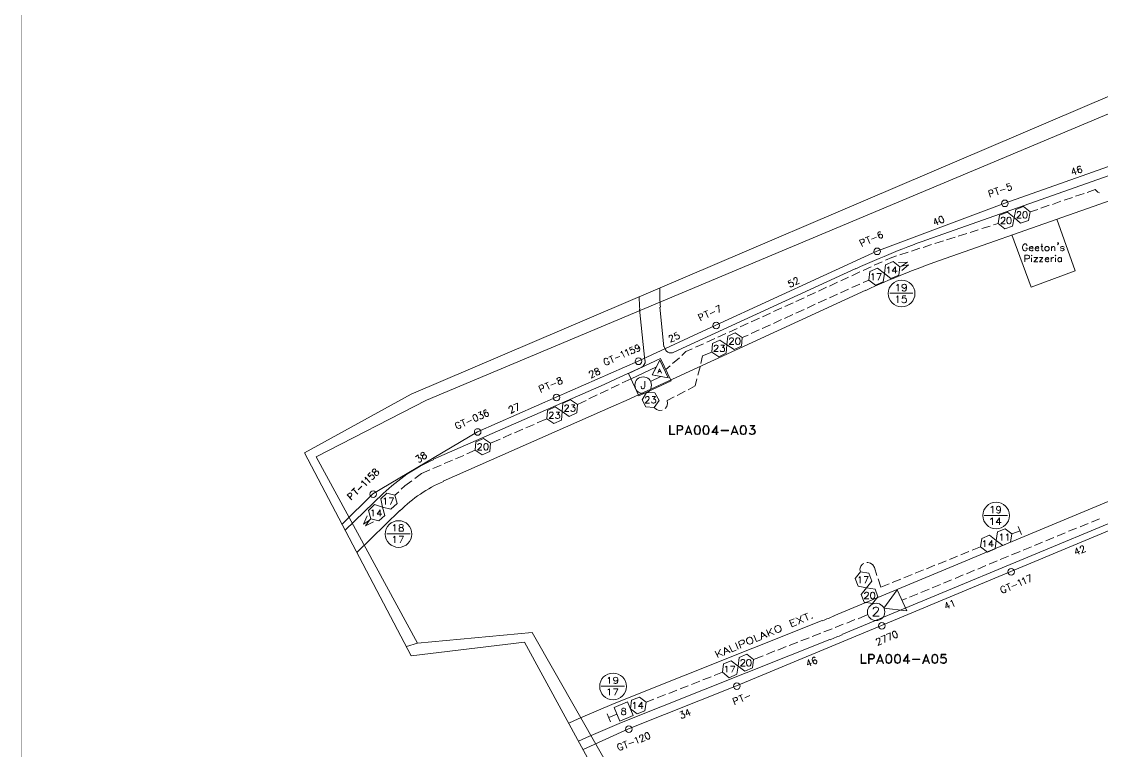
# Model space of a CAD drawing. Header units: millimetres. Extents: x 3.6 to 37.8, y 0.6 to 28.7.
# Drawn here: x 3.56 to 17.89, y 8.7 to 18.37 of the extents above; entities that cross this region are included whole.
import ezdxf

# ---------------------------------------------------------------- set-up
doc = ezdxf.new("R2010")
doc.units = ezdxf.units.MM
for name, color, linetype, true_color in [('PDF_Batangas$Geomap$Actives-Amplifier', 92, 'Continuous', 0x00b800), ('PDF_Batangas$Geomap$Actives-LineExtender', 94, 'Continuous', 0x009500), ('PDF_Batangas$Geomap$Cable-565', 23, 'Continuous', 0xdd8a6e), ('PDF_Batangas$Geomap$LOTS', 254, 'Continuous', 0xdcdcdc), ('PDF_Batangas$Geomap$ROAD', 8, 'Continuous', 0x808080), ('PDF_Batangas$Geomap$SDU', 157, 'Continuous', 0x396472), ('PDF_Batangas$Geomap$Symbols-EndOfLine', 15, 'Continuous', 0x954a4a)]:
    doc.layers.add(name, color=color, linetype=linetype, true_color=true_color)
for name, color, linetype in [('PDF_Batangas$Geomap$BOUNDARY-NODE', 3, 'Continuous'), ('PDF_Batangas$Geomap$NAME-ROAD', 7, 'Continuous'), ('PDF_Batangas$Geomap$Passives-Splt2way', 7, 'Continuous'), ('PDF_Batangas$Geomap$Passives-TapOffs', 7, 'Continuous'), ('PDF_Batangas$Geomap$POLE', 7, 'Continuous'), ('PDF_Batangas$Geomap$STRAND', 7, 'Continuous'), ('PDF_Batangas$Geomap$Symbols-SelfTerminating', 7, 'Continuous'), ('PDF_Batangas$Geomap$Symbols-Terminator', 7, 'Continuous'), ('PDF_FRAME-TB', 7, 'Continuous')]:
    doc.layers.add(name, color=color, linetype=linetype)

msp = doc.modelspace()

# ---------------------------------------------------------------- linework, layer by layer
at = {"layer": 'PDF_Batangas$Geomap$Actives-Amplifier', "lineweight": 13}
for points in [[(12.184, 13.605), (11.755, 13.405), (11.617, 13.701), (12.043, 13.901)], [(11.988, 13.793), (11.651, 13.634)], [(12.047, 13.663), (11.909, 13.597), (12.047, 13.663), (11.93, 13.684), (11.988, 13.793), (12.034, 13.88), (12.143, 13.647)], [(12.143, 13.647), (11.93, 13.684), (12.034, 13.88)], [(12.163, 13.013), (12.168, 13.013), (12.168, 12.897), (12.234, 12.897), (12.234, 12.892), (12.163, 12.892)], [(12.413, 13.013), (12.459, 12.892), (12.455, 12.892), (12.413, 12.997), (12.372, 12.892), (12.368, 12.892)], [(12.526, 13.013), (12.534, 13.013), (12.555, 13.009), (12.563, 12.988), (12.572, 12.963), (12.572, 12.942), (12.563, 12.913), (12.555, 12.897), (12.534, 12.892), (12.526, 12.892), (12.505, 12.897), (12.497, 12.913), (12.488, 12.942), (12.488, 12.963), (12.497, 12.988), (12.505, 13.009)], [(12.643, 13.013), (12.651, 13.013), (12.672, 13.009), (12.68, 12.988), (12.689, 12.963), (12.689, 12.942), (12.68, 12.913), (12.672, 12.897), (12.651, 12.892), (12.643, 12.892), (12.622, 12.897), (12.613, 12.913), (12.605, 12.942), (12.605, 12.963), (12.613, 12.988), (12.622, 13.009)], [(12.847, 12.942), (12.847, 12.951), (12.943, 12.951), (12.943, 12.942)], [(13.026, 13.013), (13.072, 12.892), (13.068, 12.892), (13.026, 12.997), (12.984, 12.892), (12.98, 12.892)], [(13.134, 13.013), (13.147, 13.013), (13.164, 13.009), (13.176, 12.988), (13.184, 12.963), (13.184, 12.942), (13.176, 12.913), (13.164, 12.897), (13.147, 12.892), (13.134, 12.892), (13.118, 12.897), (13.105, 12.913), (13.101, 12.942), (13.101, 12.963), (13.105, 12.988), (13.118, 13.009)]]:
    msp.add_lwpolyline(points, close=True, dxfattribs=at)
for points in [[(12.005, 13.709), (12.03, 13.763), (12.055, 13.709)], [(12.043, 13.73), (12.013, 13.73)], [(11.834, 13.601), (11.834, 13.526), (11.826, 13.509), (11.822, 13.505), (11.813, 13.501), (11.805, 13.501), (11.793, 13.505), (11.788, 13.509), (11.784, 13.526), (11.784, 13.534)], [(12.268, 12.955), (12.313, 12.955), (12.326, 12.963), (12.334, 12.972), (12.334, 12.988), (12.326, 13.001), (12.313, 13.009), (12.268, 13.009), (12.268, 12.892), (12.263, 12.892), (12.263, 13.013), (12.313, 13.013), (12.326, 13.009), (12.334, 13.001), (12.338, 12.988), (12.338, 12.972), (12.334, 12.963), (12.326, 12.955), (12.313, 12.951), (12.268, 12.951)], [(12.447, 12.922), (12.38, 12.922)], [(12.443, 12.926), (12.384, 12.926)], [(12.513, 12.897), (12.501, 12.913), (12.497, 12.942), (12.497, 12.963), (12.501, 12.988), (12.513, 13.009)], [(12.505, 13.001), (12.526, 13.009), (12.534, 13.009), (12.555, 13.001)], [(12.555, 12.905), (12.534, 12.897), (12.526, 12.897), (12.505, 12.905)], [(12.547, 13.009), (12.559, 12.988), (12.563, 12.963), (12.563, 12.942), (12.559, 12.913), (12.547, 12.897)], [(12.63, 12.897), (12.618, 12.913), (12.613, 12.942), (12.613, 12.963), (12.618, 12.988), (12.63, 13.009)], [(12.622, 13.001), (12.643, 13.009), (12.651, 13.009), (12.672, 13.001)], [(12.672, 12.905), (12.651, 12.897), (12.643, 12.897), (12.622, 12.905)], [(12.664, 13.009), (12.676, 12.988), (12.68, 12.963), (12.68, 12.942), (12.676, 12.913), (12.664, 12.897)], [(12.73, 12.926), (12.809, 12.926), (12.809, 12.922), (12.722, 12.922), (12.789, 13.013), (12.789, 12.892), (12.78, 12.892), (12.78, 12.997), (12.73, 12.922)], [(13.059, 12.922), (12.989, 12.922)], [(13.055, 12.926), (12.997, 12.926)], [(13.126, 12.897), (13.114, 12.913), (13.105, 12.942), (13.105, 12.963), (13.114, 12.988), (13.126, 13.009)], [(13.118, 13.001), (13.134, 13.009), (13.147, 13.009), (13.164, 13.001)], [(13.164, 12.905), (13.147, 12.897), (13.134, 12.897), (13.118, 12.905)], [(13.159, 13.009), (13.172, 12.988), (13.176, 12.963), (13.176, 12.942), (13.172, 12.913), (13.159, 12.897)], [(13.251, 12.967), (13.264, 12.967), (13.28, 12.963), (13.293, 12.951), (13.301, 12.934), (13.301, 12.926), (13.293, 12.909), (13.28, 12.897), (13.264, 12.892), (13.247, 12.892), (13.23, 12.897), (13.222, 12.905), (13.218, 12.913), (13.222, 12.913), (13.23, 12.905), (13.247, 12.897), (13.264, 12.897), (13.28, 12.905), (13.293, 12.922)], [(13.222, 12.909), (13.243, 12.897)], [(13.289, 13.009), (13.23, 13.009), (13.23, 13.013), (13.293, 13.013), (13.251, 12.963)], [(13.293, 12.938), (13.28, 12.955), (13.264, 12.963), (13.247, 12.963), (13.289, 13.013)], [(13.272, 12.963), (13.289, 12.951), (13.293, 12.934), (13.293, 12.926), (13.289, 12.909), (13.272, 12.897)]]:
    msp.add_lwpolyline(points, dxfattribs=at)
msp.add_circle((11.812, 13.548), 0.11, dxfattribs=at)
at = {"layer": 'PDF_Batangas$Geomap$Actives-LineExtender', "lineweight": 9}
for points in [[(15.31, 10.554), (15.006, 10.588), (15.185, 10.834)], [(14.706, 9.979), (14.71, 9.979), (14.71, 9.863), (14.772, 9.863), (14.772, 9.854), (14.706, 9.854)], [(14.956, 9.979), (15.001, 9.854), (14.997, 9.854), (14.956, 9.959), (14.914, 9.854), (14.91, 9.854)], [(15.064, 9.979), (15.076, 9.979), (15.093, 9.971), (15.106, 9.954), (15.114, 9.925), (15.114, 9.909), (15.106, 9.879), (15.093, 9.863), (15.076, 9.854), (15.064, 9.854), (15.047, 9.863), (15.035, 9.879), (15.031, 9.909), (15.031, 9.925), (15.035, 9.954), (15.047, 9.971)], [(15.181, 9.979), (15.193, 9.979), (15.21, 9.971), (15.222, 9.954), (15.226, 9.925), (15.226, 9.909), (15.222, 9.879), (15.21, 9.863), (15.193, 9.854), (15.181, 9.854), (15.164, 9.863), (15.151, 9.879), (15.147, 9.909), (15.147, 9.925), (15.151, 9.954), (15.164, 9.971)], [(15.385, 9.909), (15.385, 9.913), (15.485, 9.913), (15.485, 9.909)], [(15.568, 9.979), (15.614, 9.854), (15.606, 9.854), (15.568, 9.959), (15.527, 9.854), (15.518, 9.854)], [(15.677, 9.979), (15.689, 9.979), (15.706, 9.971), (15.718, 9.954), (15.722, 9.925), (15.722, 9.909), (15.718, 9.879), (15.706, 9.863), (15.689, 9.854), (15.677, 9.854), (15.66, 9.863), (15.647, 9.879), (15.643, 9.909), (15.643, 9.925), (15.647, 9.954), (15.66, 9.971)]]:
    msp.add_lwpolyline(points, close=True, dxfattribs=at)
for points in [[(14.81, 9.921), (14.856, 9.921), (14.868, 9.925), (14.872, 9.938), (14.872, 9.954), (14.868, 9.967), (14.856, 9.971), (14.81, 9.971), (14.81, 9.854), (14.801, 9.854), (14.801, 9.979), (14.856, 9.979), (14.868, 9.971), (14.872, 9.967), (14.881, 9.954), (14.881, 9.938), (14.872, 9.925), (14.868, 9.921), (14.856, 9.913), (14.81, 9.913)], [(14.985, 9.892), (14.926, 9.892)], [(15.056, 9.863), (15.043, 9.879), (15.035, 9.909), (15.035, 9.925), (15.043, 9.954), (15.056, 9.971)], [(15.047, 9.967), (15.064, 9.971), (15.076, 9.971), (15.093, 9.967)], [(15.089, 9.971), (15.101, 9.954), (15.106, 9.925), (15.106, 9.909), (15.101, 9.879), (15.089, 9.863)], [(15.172, 9.863), (15.16, 9.879), (15.151, 9.909), (15.151, 9.925), (15.16, 9.954), (15.172, 9.971)], [(15.164, 9.967), (15.181, 9.971), (15.193, 9.971), (15.21, 9.967)], [(15.206, 9.971), (15.218, 9.954), (15.222, 9.925), (15.222, 9.909), (15.218, 9.879), (15.206, 9.863)], [(15.268, 9.892), (15.351, 9.892), (15.351, 9.884), (15.264, 9.884), (15.326, 9.979), (15.326, 9.854), (15.322, 9.854), (15.322, 9.959), (15.268, 9.884)], [(15.597, 9.892), (15.539, 9.892)], [(15.664, 9.863), (15.656, 9.879), (15.647, 9.909), (15.647, 9.925), (15.656, 9.954), (15.664, 9.971)], [(15.66, 9.967), (15.677, 9.971), (15.689, 9.971), (15.706, 9.967)], [(15.702, 9.971), (15.714, 9.954), (15.718, 9.925), (15.718, 9.909), (15.714, 9.879), (15.702, 9.863)], [(15.835, 9.909), (15.822, 9.925), (15.806, 9.929), (15.781, 9.929), (15.768, 9.925), (15.764, 9.925), (15.768, 9.979), (15.827, 9.979), (15.827, 9.971), (15.777, 9.971), (15.768, 9.929), (15.789, 9.938), (15.806, 9.938), (15.822, 9.929), (15.835, 9.921), (15.839, 9.9), (15.839, 9.892), (15.835, 9.875), (15.822, 9.863), (15.806, 9.854), (15.789, 9.854), (15.768, 9.863), (15.764, 9.867), (15.76, 9.879), (15.764, 9.879), (15.768, 9.867), (15.789, 9.863), (15.806, 9.863), (15.822, 9.867), (15.835, 9.884)], [(15.81, 9.929), (15.827, 9.921), (15.835, 9.9), (15.835, 9.892), (15.827, 9.875), (15.81, 9.863)], [(14.989, 9.884), (14.918, 9.884)], [(15.093, 9.867), (15.076, 9.863), (15.064, 9.863), (15.047, 9.867)], [(15.21, 9.867), (15.193, 9.863), (15.181, 9.863), (15.164, 9.867)], [(15.602, 9.884), (15.531, 9.884)], [(15.706, 9.867), (15.689, 9.863), (15.677, 9.863), (15.66, 9.867)], [(15.764, 9.875), (15.781, 9.863)]]:
    msp.add_lwpolyline(points, dxfattribs=at)
at = {"layer": 'PDF_Batangas$Geomap$BOUNDARY-NODE', "lineweight": 0}
for points in [[(16.525, 24.384), (26.741, 28.433), (28.666, 23.119), (30.571, 23.869), (32.067, 19.614), (30.025, 18.718), (30.215, 17.929), (34.697, 7.594), (33.232, 6.143), (34.076, 3.366), (30.952, 2.33), (27.237, 7.946), (12.438, 6.581), (10.34, 10.265), (8.817, 10.123)], [(16.309, 24.322), (16.523, 24.382), (19.094, 17.612), (8.936, 13.349), (7.471, 12.597), (8.817, 10.125), (8.67, 10.079)]]:
    msp.add_lwpolyline(points, dxfattribs=at)
at = {"layer": 'PDF_Batangas$Geomap$Cable-565', "lineweight": 13}
for points in [[(17.552, 16.055), (17.664, 16.093)], [(17.869, 16.101), (17.848, 16.11), (17.81, 16.143), (17.706, 16.106)], [(17.089, 15.897), (17.202, 15.935)], [(17.244, 15.947), (17.356, 15.989)], [(17.398, 16.001), (17.51, 16.039)], [(16.948, 15.847), (17.048, 15.88)], [(16.306, 15.626), (16.418, 15.66)], [(16.46, 15.676), (16.523, 15.693)], [(15.839, 15.476), (15.952, 15.514)], [(15.993, 15.526), (16.106, 15.56)], [(16.152, 15.576), (16.26, 15.61)], [(15.372, 15.326), (15.485, 15.364)], [(15.527, 15.376), (15.639, 15.414)], [(15.685, 15.426), (15.797, 15.464)], [(15.026, 15.205), (15.114, 15.243), (15.172, 15.264)], [(15.218, 15.276), (15.331, 15.314)], [(14.581, 15.001), (14.689, 15.051)], [(14.731, 15.068), (14.839, 15.118)], [(14.876, 15.139), (14.985, 15.185)], [(14.285, 14.864), (14.393, 14.914)], [(14.435, 14.934), (14.539, 14.98)], [(14.806, 14.943), (14.731, 14.909)], [(13.989, 14.73), (14.097, 14.78)], [(14.139, 14.797), (14.243, 14.847)], [(14.539, 14.822), (14.43, 14.772)], [(14.689, 14.889), (14.581, 14.843)], [(13.693, 14.593), (13.801, 14.643)], [(13.839, 14.659), (13.947, 14.709)], [(14.093, 14.622), (13.989, 14.572)], [(14.243, 14.689), (14.135, 14.639)], [(14.393, 14.755), (14.285, 14.705)], [(13.397, 14.455), (13.501, 14.505)], [(13.543, 14.526), (13.651, 14.576)], [(13.797, 14.484), (13.689, 14.434)], [(13.947, 14.551), (13.839, 14.505)], [(13.101, 14.322), (13.205, 14.372)], [(13.247, 14.389), (13.355, 14.439)], [(13.501, 14.351), (13.393, 14.301)], [(13.647, 14.418), (13.543, 14.368)], [(12.801, 14.184), (12.909, 14.234)], [(12.951, 14.251), (13.059, 14.301)], [(13.205, 14.213), (13.126, 14.18)], [(13.351, 14.284), (13.243, 14.234)], [(12.505, 14.051), (12.613, 14.097)], [(12.655, 14.118), (12.764, 14.168)], [(12.201, 13.834), (12.293, 13.913)], [(12.326, 13.943), (12.38, 13.993), (12.463, 14.03)], [(12.576, 13.838), (12.601, 13.938), (12.722, 13.988)], [(12.113, 13.755), (12.168, 13.805)], [(12.568, 13.793), (12.538, 13.68)], [(11.534, 13.58), (11.651, 13.634)], [(12.526, 13.634), (12.501, 13.538), (12.409, 13.488)], [(11.242, 13.438), (11.347, 13.488)], [(11.388, 13.509), (11.492, 13.559)], [(10.938, 13.292), (11.055, 13.347)], [(11.092, 13.368), (11.201, 13.418)], [(12.105, 13.238), (12.126, 13.267), (12.134, 13.305), (12.13, 13.347), (12.222, 13.393)], [(12.368, 13.468), (12.263, 13.413)], [(12.063, 13.217), (12.026, 13.213), (11.988, 13.226), (11.959, 13.251)], [(10.405, 13.047), (10.534, 13.101)], [(9.955, 12.851), (10.063, 12.901)], [(10.105, 12.917), (10.213, 12.963)], [(10.255, 12.98), (10.363, 13.026)], [(9.784, 12.78), (9.913, 12.834)], [(9.321, 12.572), (9.43, 12.617)], [(9.471, 12.638), (9.58, 12.684)], [(9.021, 12.442), (9.13, 12.488)], [(9.171, 12.509), (9.28, 12.555)], [(8.779, 12.309), (8.871, 12.376), (8.979, 12.426)], [(8.6, 12.167), (8.65, 12.213), (8.742, 12.28)], [(8.517, 12.088), (8.567, 12.134)], [(17.76, 11.73), (17.869, 11.776)], [(17.456, 11.609), (17.564, 11.651)], [(17.61, 11.667), (17.719, 11.713)], [(17.156, 11.484), (17.264, 11.526)], [(17.306, 11.546), (17.414, 11.588)], [(16.135, 11.342), (16.027, 11.296)], [(16.289, 11.405), (16.177, 11.359)], [(16.702, 11.296), (16.814, 11.342)], [(16.856, 11.359), (16.964, 11.405)], [(17.006, 11.421), (17.114, 11.463)], [(14.697, 11.071), (14.689, 11.109), (14.701, 11.146), (14.722, 11.175), (14.739, 11.184)], [(14.781, 11.196), (14.793, 11.196), (14.831, 11.188), (14.86, 11.163), (14.881, 11.13), (14.914, 11.021)], [(15.835, 11.217), (15.727, 11.175)], [(15.985, 11.28), (15.877, 11.234)], [(16.402, 11.171), (16.51, 11.217)], [(16.552, 11.234), (16.66, 11.28)], [(15.531, 11.096), (15.422, 11.055)], [(15.681, 11.159), (15.572, 11.113)], [(16.102, 11.046), (16.21, 11.092)], [(16.252, 11.109), (16.36, 11.155)], [(15.076, 10.913), (14.964, 10.867), (14.931, 10.98)], [(15.231, 10.975), (15.118, 10.93)], [(15.381, 11.034), (15.272, 10.992)], [(15.647, 10.859), (15.756, 10.905)], [(15.797, 10.921), (15.906, 10.967)], [(15.952, 10.984), (16.06, 11.03)], [(15.347, 10.734), (15.456, 10.78)], [(15.497, 10.796), (15.606, 10.842)], [(15.247, 10.696), (15.306, 10.717)], [(14.664, 10.45), (14.793, 10.504)], [(14.36, 10.334), (14.468, 10.375)], [(14.514, 10.392), (14.622, 10.438)], [(13.905, 10.154), (14.014, 10.196)], [(14.055, 10.213), (14.168, 10.259)], [(14.21, 10.275), (14.318, 10.317)], [(13.601, 10.034), (13.71, 10.079)], [(13.751, 10.096), (13.864, 10.138)], [(13.276, 9.909), (13.405, 9.959)], [(13.447, 9.975), (13.56, 10.021)], [(12.455, 9.575), (12.563, 9.621)], [(12.605, 9.638), (12.714, 9.679)], [(12.755, 9.696), (12.864, 9.738)], [(12.151, 9.458), (12.259, 9.5)], [(12.301, 9.517), (12.409, 9.558)], [(11.851, 9.342), (11.955, 9.383)], [(11.997, 9.4), (12.109, 9.442)]]:
    msp.add_lwpolyline(points, dxfattribs=at)
at = {"layer": 'PDF_Batangas$Geomap$LOTS', "lineweight": 0}
msp.add_lwpolyline([(17.302, 15.751), (17.544, 15.064), (16.96, 14.847), (16.706, 15.543)], dxfattribs=at)
at = {"layer": 'PDF_Batangas$Geomap$NAME-ROAD', "lineweight": 9}
for points in [[(13.943, 10.404), (13.839, 10.463)], [(13.876, 10.379), (13.91, 10.492)], [(13.993, 10.525), (13.926, 10.496)], [(13.997, 10.429), (13.96, 10.513)], [(13.472, 10.242), (13.514, 10.325)], [(13.851, 10.367), (13.789, 10.342), (13.755, 10.425), (13.818, 10.45)], [(13.81, 10.404), (13.772, 10.388)], [(13.372, 10.171), (13.318, 10.146), (13.28, 10.229)], [(13.384, 10.175), (13.384, 10.271), (13.459, 10.204)], [(13.434, 10.229), (13.384, 10.209)], [(13.484, 10.217), (13.447, 10.3)], [(13.551, 10.242), (13.489, 10.271)], [(12.793, 9.963), (12.839, 10.046)], [(12.889, 9.967), (12.893, 10.067), (12.968, 10)], [(13.047, 10.034), (12.993, 10.009), (12.955, 10.096)], [(13.072, 10.046), (13.039, 10.129)], [(13.109, 10.059), (13.076, 10.142), (13.118, 10.163), (13.143, 10.163), (13.151, 10.154), (13.155, 10.142), (13.151, 10.134), (13.151, 10.129), (13.139, 10.117), (13.093, 10.1)], [(12.805, 9.934), (12.768, 10.017)], [(12.872, 9.963), (12.809, 9.992)], [(12.943, 10.021), (12.893, 10.004)]]:
    msp.add_lwpolyline(points, dxfattribs=at)
for points in [[(14.055, 10.463), (14.06, 10.459), (14.055, 10.454), (14.051, 10.454)], [(13.572, 10.35), (13.593, 10.359), (13.605, 10.359), (13.618, 10.354), (13.626, 10.35), (13.635, 10.338), (13.643, 10.317), (13.643, 10.296), (13.635, 10.284), (13.626, 10.275), (13.61, 10.267), (13.597, 10.267), (13.585, 10.271), (13.576, 10.275), (13.568, 10.288), (13.56, 10.309), (13.555, 10.321), (13.56, 10.329), (13.564, 10.342)], [(13.201, 10.196), (13.218, 10.204), (13.23, 10.204), (13.243, 10.2), (13.259, 10.184), (13.268, 10.163), (13.268, 10.138), (13.264, 10.129), (13.255, 10.121), (13.234, 10.113), (13.222, 10.113), (13.209, 10.117), (13.201, 10.121), (13.193, 10.134), (13.184, 10.15), (13.184, 10.175), (13.193, 10.188)]]:
    msp.add_lwpolyline(points, close=True, dxfattribs=at)
at = {"layer": 'PDF_Batangas$Geomap$Passives-Splt2way', "lineweight": 9}
msp.add_lwpolyline([(14.864, 10.575), (14.864, 10.579), (14.872, 10.592), (14.876, 10.6), (14.889, 10.604), (14.914, 10.604), (14.922, 10.6), (14.931, 10.592), (14.935, 10.579), (14.935, 10.571), (14.931, 10.559), (14.918, 10.542), (14.86, 10.484), (14.943, 10.484)], dxfattribs=at)
msp.add_circle((14.904, 10.539), 0.115, dxfattribs=at)
at = {"layer": 'PDF_Batangas$Geomap$Passives-TapOffs', "lineweight": 9}
for points in [[(16.818, 15.697), (16.735, 15.772), (16.756, 15.88), (16.86, 15.918), (16.948, 15.847), (16.927, 15.735)], [(16.61, 15.622), (16.523, 15.693), (16.543, 15.805), (16.648, 15.843), (16.735, 15.772), (16.714, 15.66)], [(16.664, 15.776), (16.673, 15.776), (16.685, 15.772), (16.693, 15.76), (16.698, 15.739), (16.698, 15.726), (16.693, 15.705), (16.685, 15.693), (16.673, 15.689), (16.664, 15.689), (16.652, 15.693), (16.643, 15.705), (16.639, 15.726), (16.639, 15.739), (16.643, 15.76), (16.652, 15.772)], [(16.877, 15.851), (16.885, 15.851), (16.898, 15.847), (16.906, 15.835), (16.91, 15.814), (16.91, 15.801), (16.906, 15.78), (16.898, 15.768), (16.885, 15.764), (16.877, 15.764), (16.864, 15.768), (16.856, 15.78), (16.852, 15.801), (16.852, 15.814), (16.856, 15.835), (16.864, 15.847)], [(14.897, 14.876), (14.806, 14.943), (14.818, 15.055), (14.922, 15.101), (15.014, 15.03), (14.997, 14.918)], [(15.101, 14.964), (15.014, 15.03), (15.026, 15.143), (15.131, 15.189), (15.218, 15.118), (15.206, 15.009)], [(13.018, 14.022), (12.922, 14.084), (12.934, 14.197), (13.034, 14.243), (13.126, 14.18), (13.118, 14.068)], [(12.814, 13.926), (12.722, 13.988), (12.73, 14.101), (12.83, 14.147), (12.922, 14.084), (12.914, 13.972)], [(13.064, 14.176), (13.072, 14.176), (13.084, 14.172), (13.093, 14.159), (13.097, 14.138), (13.097, 14.126), (13.093, 14.105), (13.084, 14.093), (13.072, 14.088), (13.064, 14.088), (13.051, 14.093), (13.043, 14.105), (13.039, 14.126), (13.039, 14.138), (13.043, 14.159), (13.051, 14.172)], [(10.83, 13.134), (10.738, 13.197), (10.746, 13.309), (10.847, 13.355), (10.938, 13.292), (10.93, 13.18)], [(11.797, 13.355), (11.855, 13.451), (11.968, 13.447), (12.022, 13.347), (11.959, 13.251), (11.847, 13.259)], [(10.626, 13.038), (10.534, 13.101), (10.542, 13.213), (10.642, 13.259), (10.738, 13.197), (10.726, 13.084)], [(9.675, 12.622), (9.58, 12.684), (9.592, 12.797), (9.692, 12.842), (9.784, 12.78), (9.775, 12.667)], [(9.721, 12.776), (9.73, 12.776), (9.742, 12.772), (9.75, 12.759), (9.755, 12.738), (9.755, 12.726), (9.75, 12.705), (9.742, 12.692), (9.73, 12.688), (9.721, 12.688), (9.709, 12.692), (9.7, 12.705), (9.696, 12.726), (9.696, 12.738), (9.7, 12.759), (9.709, 12.772)], [(8.463, 11.901), (8.354, 11.93), (8.329, 12.042), (8.409, 12.117), (8.517, 12.088), (8.546, 11.98)], [(8.304, 11.746), (8.196, 11.776), (8.167, 11.884), (8.246, 11.963), (8.354, 11.93), (8.384, 11.821)], [(16.585, 11.421), (16.498, 11.488), (16.514, 11.601), (16.618, 11.642), (16.706, 11.576), (16.689, 11.463)], [(16.381, 11.334), (16.289, 11.405), (16.306, 11.513), (16.41, 11.559), (16.498, 11.488), (16.485, 11.375)], [(14.626, 10.984), (14.697, 11.071), (14.806, 11.055), (14.847, 10.946), (14.776, 10.859), (14.664, 10.88)], [(14.706, 10.771), (14.776, 10.859), (14.889, 10.842), (14.926, 10.738), (14.856, 10.65), (14.747, 10.667)], [(14.856, 10.8), (14.864, 10.8), (14.872, 10.796), (14.881, 10.784), (14.885, 10.763), (14.885, 10.75), (14.881, 10.73), (14.872, 10.717), (14.864, 10.713), (14.856, 10.713), (14.843, 10.717), (14.835, 10.73), (14.831, 10.75), (14.831, 10.763), (14.835, 10.784), (14.843, 10.796)], [(12.951, 9.667), (12.864, 9.738), (12.876, 9.85), (12.98, 9.892), (13.072, 9.821), (13.055, 9.713)], [(13.159, 9.754), (13.072, 9.821), (13.084, 9.934), (13.189, 9.979), (13.276, 9.909), (13.264, 9.796)], [(13.209, 9.909), (13.218, 9.909), (13.23, 9.904), (13.239, 9.892), (13.243, 9.871), (13.243, 9.859), (13.239, 9.838), (13.23, 9.825), (13.218, 9.821), (13.209, 9.821), (13.197, 9.825), (13.189, 9.838), (13.184, 9.859), (13.184, 9.871), (13.189, 9.892), (13.197, 9.904)], [(11.426, 9.271), (11.605, 9.346), (11.68, 9.167), (11.501, 9.092)], [(11.73, 9.188), (11.642, 9.254), (11.659, 9.367), (11.763, 9.408), (11.851, 9.342), (11.834, 9.229)], [(11.542, 9.263), (11.559, 9.263), (11.572, 9.258), (11.576, 9.25), (11.576, 9.242), (11.572, 9.233), (11.563, 9.229), (11.547, 9.225), (11.534, 9.221), (11.526, 9.204), (11.526, 9.192), (11.53, 9.183), (11.534, 9.179), (11.542, 9.175), (11.559, 9.175), (11.572, 9.179), (11.576, 9.183), (11.58, 9.192), (11.58, 9.204), (11.576, 9.213), (11.567, 9.221), (11.555, 9.225), (11.538, 9.229), (11.534, 9.233), (11.53, 9.242), (11.53, 9.25), (11.534, 9.258)]]:
    msp.add_lwpolyline(points, close=True, dxfattribs=at)
for points in [[(16.564, 15.755), (16.564, 15.76), (16.568, 15.768), (16.573, 15.772), (16.581, 15.776), (16.598, 15.776), (16.606, 15.772), (16.61, 15.768), (16.614, 15.76), (16.614, 15.751), (16.61, 15.743), (16.602, 15.73), (16.56, 15.689), (16.618, 15.689)], [(16.777, 15.83), (16.777, 15.835), (16.781, 15.843), (16.789, 15.851), (16.806, 15.851), (16.814, 15.847), (16.818, 15.843), (16.823, 15.835), (16.823, 15.826), (16.818, 15.818), (16.81, 15.805), (16.773, 15.764), (16.827, 15.764)], [(15.051, 15.101), (15.06, 15.105), (15.072, 15.118), (15.072, 15.034)], [(15.181, 15.059), (15.118, 15.059), (15.16, 15.118), (15.16, 15.034)], [(14.847, 15.014), (14.864, 15.03), (14.864, 14.943)], [(14.914, 15.03), (14.972, 15.03), (14.931, 14.943)], [(12.755, 14.059), (12.755, 14.063), (12.759, 14.072), (12.764, 14.076), (12.772, 14.08), (12.789, 14.08), (12.797, 14.076), (12.801, 14.072), (12.805, 14.063), (12.805, 14.055), (12.801, 14.047), (12.793, 14.034), (12.751, 13.993), (12.809, 13.993)], [(12.843, 14.08), (12.889, 14.08), (12.864, 14.047), (12.876, 14.047), (12.884, 14.043), (12.889, 14.038), (12.893, 14.026), (12.893, 14.018), (12.889, 14.005), (12.88, 13.997), (12.868, 13.993), (12.855, 13.993), (12.843, 13.997), (12.839, 14.001), (12.834, 14.009)], [(12.959, 14.155), (12.959, 14.159), (12.964, 14.168), (12.968, 14.172), (12.976, 14.176), (12.993, 14.176), (13.001, 14.172), (13.005, 14.168), (13.009, 14.159), (13.009, 14.151), (13.005, 14.143), (12.997, 14.13), (12.955, 14.088), (13.014, 14.088)], [(11.843, 13.376), (11.843, 13.38), (11.847, 13.388), (11.851, 13.393), (11.859, 13.397), (11.876, 13.397), (11.884, 13.393), (11.888, 13.388), (11.893, 13.38), (11.893, 13.372), (11.888, 13.363), (11.88, 13.351), (11.838, 13.309), (11.897, 13.309)], [(11.93, 13.397), (11.976, 13.397), (11.951, 13.363), (11.963, 13.363), (11.972, 13.359), (11.976, 13.355), (11.98, 13.343), (11.98, 13.334), (11.976, 13.322), (11.968, 13.313), (11.955, 13.309), (11.943, 13.309), (11.93, 13.313), (11.926, 13.317), (11.922, 13.326)], [(10.567, 13.172), (10.567, 13.176), (10.571, 13.184), (10.576, 13.188), (10.584, 13.192), (10.601, 13.192), (10.609, 13.188), (10.613, 13.184), (10.617, 13.176), (10.617, 13.167), (10.613, 13.159), (10.605, 13.147), (10.563, 13.105), (10.621, 13.105)], [(10.655, 13.192), (10.701, 13.192), (10.676, 13.159), (10.688, 13.159), (10.696, 13.155), (10.701, 13.151), (10.705, 13.138), (10.705, 13.13), (10.701, 13.117), (10.692, 13.109), (10.68, 13.105), (10.667, 13.105), (10.655, 13.109), (10.651, 13.113), (10.646, 13.122)], [(10.771, 13.267), (10.771, 13.272), (10.776, 13.28), (10.78, 13.284), (10.788, 13.288), (10.805, 13.288), (10.813, 13.284), (10.817, 13.28), (10.821, 13.272), (10.821, 13.263), (10.817, 13.255), (10.809, 13.242), (10.767, 13.201), (10.826, 13.201)], [(10.859, 13.288), (10.905, 13.288), (10.88, 13.255), (10.892, 13.255), (10.901, 13.251), (10.905, 13.247), (10.909, 13.234), (10.909, 13.226), (10.905, 13.213), (10.897, 13.205), (10.884, 13.201), (10.872, 13.201), (10.859, 13.205), (10.855, 13.209), (10.851, 13.217)], [(9.617, 12.755), (9.617, 12.759), (9.621, 12.767), (9.625, 12.772), (9.634, 12.776), (9.65, 12.776), (9.659, 12.772), (9.663, 12.767), (9.667, 12.759), (9.667, 12.751), (9.663, 12.742), (9.655, 12.73), (9.613, 12.688), (9.671, 12.688)], [(8.371, 12.038), (8.379, 12.042), (8.392, 12.055), (8.392, 11.967)], [(8.442, 12.055), (8.5, 12.055), (8.459, 11.967)], [(8.209, 11.88), (8.217, 11.884), (8.229, 11.896), (8.229, 11.809)], [(8.342, 11.838), (8.279, 11.838), (8.321, 11.896), (8.321, 11.809)], [(16.327, 11.471), (16.335, 11.475), (16.348, 11.488), (16.348, 11.405)], [(16.46, 11.43), (16.398, 11.43), (16.439, 11.488), (16.439, 11.405)], [(16.552, 11.559), (16.56, 11.563), (16.573, 11.576), (16.573, 11.488)], [(16.631, 11.559), (16.639, 11.563), (16.652, 11.576), (16.652, 11.488)], [(14.672, 10.992), (14.681, 10.996), (14.693, 11.009), (14.693, 10.921)], [(14.743, 11.009), (14.797, 11.009), (14.76, 10.921)], [(14.751, 10.78), (14.751, 10.784), (14.756, 10.792), (14.76, 10.796), (14.768, 10.8), (14.785, 10.8), (14.793, 10.796), (14.797, 10.792), (14.801, 10.784), (14.801, 10.775), (14.797, 10.767), (14.789, 10.755), (14.747, 10.713), (14.806, 10.713)], [(13.109, 9.888), (13.109, 9.892), (13.114, 9.9), (13.118, 9.904), (13.126, 9.909), (13.143, 9.909), (13.151, 9.904), (13.155, 9.9), (13.159, 9.892), (13.159, 9.884), (13.155, 9.875), (13.147, 9.863), (13.105, 9.821), (13.164, 9.821)], [(12.901, 9.809), (12.909, 9.809), (12.922, 9.821), (12.922, 9.738)], [(12.972, 9.821), (13.03, 9.821), (12.989, 9.738)], [(11.68, 9.325), (11.688, 9.329), (11.701, 9.342), (11.701, 9.254)], [(11.813, 9.283), (11.751, 9.283), (11.793, 9.342), (11.793, 9.254)]]:
    msp.add_lwpolyline(points, dxfattribs=at)
at = {"layer": 'PDF_Batangas$Geomap$POLE', "lineweight": 0}
for points in [[(16.656, 16.143), (16.66, 16.135), (16.664, 16.131), (16.677, 16.131), (16.689, 16.135), (16.698, 16.143), (16.702, 16.156), (16.702, 16.168), (16.698, 16.176), (16.693, 16.189), (16.681, 16.193), (16.668, 16.193), (16.656, 16.189), (16.648, 16.181), (16.648, 16.176), (16.635, 16.214), (16.673, 16.226)], [(16.423, 16.043), (16.393, 16.126), (16.423, 16.139), (16.435, 16.139), (16.443, 16.135), (16.448, 16.131), (16.452, 16.118), (16.452, 16.101), (16.439, 16.093), (16.406, 16.085)], [(16.518, 16.172), (16.468, 16.156)], [(16.523, 16.076), (16.493, 16.164)], [(16.618, 16.151), (16.552, 16.131)], [(14.722, 15.389), (14.685, 15.472), (14.718, 15.485), (14.735, 15.485), (14.743, 15.476), (14.747, 15.464), (14.747, 15.451), (14.735, 15.443), (14.706, 15.426)], [(14.81, 15.526), (14.76, 15.505)], [(14.822, 15.43), (14.785, 15.514)], [(14.91, 15.514), (14.843, 15.485)], [(14.939, 15.518), (14.931, 15.539), (14.926, 15.56), (14.931, 15.572), (14.943, 15.585), (14.956, 15.585), (14.964, 15.58)], [(12.58, 14.401), (12.543, 14.484), (12.572, 14.497), (12.588, 14.497), (12.597, 14.489), (12.601, 14.476), (12.601, 14.464), (12.593, 14.455), (12.559, 14.439)], [(12.664, 14.539), (12.613, 14.518)], [(12.676, 14.447), (12.638, 14.526)], [(12.764, 14.526), (12.701, 14.497)], [(12.772, 14.589), (12.818, 14.609), (12.822, 14.514)], [(11.651, 13.976), (11.663, 13.963), (11.688, 13.972), (11.697, 13.98), (11.701, 13.988), (11.701, 14.005), (11.697, 14.013), (11.688, 14.022), (11.676, 14.026), (11.663, 14.026), (11.655, 14.022), (11.642, 14.013), (11.642, 14.009), (11.63, 14.043), (11.667, 14.059)], [(11.751, 14.063), (11.763, 14.047), (11.768, 14.026), (11.763, 14.009), (11.755, 14.001), (11.747, 13.997), (11.734, 13.997), (11.73, 14.001)], [(11.338, 13.855), (11.355, 13.863), (11.359, 13.851), (11.359, 13.838), (11.351, 13.822), (11.338, 13.818), (11.326, 13.818), (11.309, 13.826), (11.301, 13.838), (11.292, 13.859), (11.292, 13.893), (11.301, 13.901), (11.313, 13.905), (11.322, 13.905), (11.334, 13.901), (11.342, 13.893)], [(11.401, 13.943), (11.355, 13.922)], [(11.413, 13.851), (11.38, 13.934)], [(11.501, 13.93), (11.438, 13.905)], [(11.517, 13.976), (11.522, 13.984), (11.526, 14.001), (11.563, 13.918)], [(11.572, 14.001), (11.58, 14.009), (11.584, 14.026), (11.622, 13.943)], [(10.463, 13.451), (10.426, 13.534), (10.459, 13.551), (10.471, 13.551), (10.476, 13.547), (10.484, 13.543), (10.488, 13.53), (10.488, 13.513), (10.48, 13.505), (10.446, 13.493)], [(10.551, 13.588), (10.501, 13.568)], [(10.563, 13.497), (10.526, 13.58)], [(10.651, 13.576), (10.588, 13.547)], [(9.621, 13.18), (9.659, 13.197), (9.65, 13.155), (9.663, 13.159), (9.671, 13.159), (9.684, 13.147), (9.688, 13.138), (9.692, 13.126), (9.688, 13.113), (9.68, 13.105), (9.667, 13.101), (9.65, 13.101), (9.642, 13.109)], [(9.709, 13.151), (9.7, 13.172), (9.696, 13.192), (9.696, 13.209), (9.705, 13.217), (9.713, 13.222), (9.725, 13.222), (9.73, 13.213)], [(9.367, 13.009), (9.388, 13.013), (9.392, 13.005), (9.392, 12.992), (9.384, 12.976), (9.367, 12.972), (9.359, 12.972), (9.342, 12.98), (9.334, 12.992), (9.325, 13.013), (9.321, 13.026), (9.321, 13.034), (9.325, 13.047), (9.334, 13.051), (9.346, 13.059), (9.355, 13.059), (9.367, 13.055), (9.371, 13.047)], [(9.434, 13.097), (9.384, 13.076)], [(9.446, 13.005), (9.409, 13.088)], [(9.534, 13.084), (9.471, 13.055)], [(8.121, 12.296), (8.125, 12.305), (8.121, 12.326), (8.188, 12.259)], [(8.204, 12.301), (8.213, 12.296), (8.221, 12.296), (8.229, 12.301), (8.238, 12.309), (8.246, 12.321), (8.238, 12.346), (8.229, 12.351), (8.221, 12.359), (8.209, 12.359), (8.196, 12.355), (8.188, 12.346), (8.184, 12.334), (8.184, 12.33), (8.159, 12.359), (8.188, 12.388)], [(7.979, 12.184), (7.942, 12.146)], [(8.079, 12.209), (8.029, 12.159)], [(8.075, 12.255), (8.079, 12.263), (8.079, 12.28), (8.142, 12.217)], [(7.946, 12.026), (7.883, 12.092), (7.908, 12.113), (7.921, 12.121), (7.925, 12.121), (7.933, 12.117), (7.942, 12.105), (7.946, 12.096), (7.946, 12.092), (7.942, 12.08), (7.917, 12.055)], [(8.025, 12.101), (7.963, 12.167)], [(16.673, 10.921), (16.623, 10.9)], [(16.681, 10.825), (16.648, 10.909)], [(16.773, 10.905), (16.706, 10.875)], [(16.785, 10.946), (16.793, 10.955), (16.798, 10.971), (16.831, 10.888)], [(16.843, 10.971), (16.852, 10.98), (16.856, 10.996), (16.889, 10.913)], [(16.893, 11.013), (16.943, 11.034), (16.943, 10.934)], [(16.606, 10.83), (16.623, 10.838), (16.627, 10.825), (16.627, 10.817), (16.623, 10.805), (16.618, 10.796), (16.602, 10.792), (16.593, 10.792), (16.585, 10.796), (16.577, 10.805), (16.568, 10.817), (16.56, 10.834), (16.56, 10.859), (16.568, 10.875), (16.585, 10.884), (16.61, 10.871)], [(14.91, 10.163), (14.906, 10.167), (14.906, 10.175), (14.91, 10.179), (14.914, 10.188), (14.931, 10.192), (14.943, 10.192), (14.951, 10.184), (14.951, 10.15), (14.931, 10.096), (14.981, 10.117)], [(14.968, 10.209), (15.018, 10.229), (15.018, 10.134)], [(15.039, 10.242), (15.089, 10.263), (15.089, 10.163)], [(13.034, 9.308), (13.001, 9.392), (13.034, 9.404), (13.051, 9.404), (13.059, 9.396), (13.064, 9.383), (13.064, 9.375), (13.051, 9.363), (13.018, 9.346)], [(13.126, 9.442), (13.076, 9.421)], [(13.134, 9.35), (13.101, 9.433)], [(13.226, 9.429), (13.159, 9.4)], [(11.768, 8.875), (11.763, 8.879), (11.763, 8.892), (11.768, 8.896), (11.772, 8.904), (11.788, 8.908), (11.797, 8.908), (11.801, 8.904), (11.809, 8.9), (11.809, 8.867), (11.788, 8.813), (11.838, 8.833)], [(11.517, 8.742), (11.538, 8.75), (11.542, 8.737), (11.542, 8.725), (11.538, 8.717), (11.53, 8.708), (11.517, 8.704), (11.509, 8.704), (11.497, 8.708), (11.492, 8.717), (11.484, 8.725), (11.476, 8.746), (11.472, 8.758), (11.476, 8.771), (11.476, 8.779), (11.484, 8.787), (11.497, 8.792), (11.505, 8.792), (11.517, 8.787), (11.526, 8.779)], [(11.588, 8.829), (11.538, 8.808)], [(11.597, 8.733), (11.563, 8.821)], [(11.688, 8.813), (11.622, 8.787)], [(11.701, 8.858), (11.709, 8.863), (11.713, 8.879), (11.747, 8.796)]]:
    msp.add_lwpolyline(points, dxfattribs=at)
for points in [[(14.939, 15.53), (14.943, 15.543), (14.951, 15.551), (14.968, 15.551), (14.976, 15.547), (14.989, 15.539), (14.989, 15.51), (14.976, 15.501), (14.964, 15.497), (14.951, 15.505), (14.939, 15.518)], [(11.755, 14.051), (11.751, 14.043), (11.743, 14.03), (11.726, 14.03), (11.713, 14.034), (11.705, 14.047), (11.705, 14.072), (11.717, 14.08), (11.717, 14.084), (11.73, 14.084), (11.743, 14.08), (11.751, 14.063)], [(10.676, 13.643), (10.692, 13.651), (10.705, 13.651), (10.709, 13.647), (10.713, 13.638), (10.713, 13.626), (10.688, 13.601), (10.684, 13.593), (10.684, 13.58), (10.688, 13.568), (10.696, 13.563), (10.701, 13.559), (10.726, 13.568), (10.738, 13.58), (10.738, 13.593), (10.734, 13.605), (10.726, 13.609), (10.713, 13.613), (10.701, 13.613), (10.688, 13.609), (10.671, 13.618), (10.667, 13.626), (10.667, 13.634)], [(9.705, 13.167), (9.709, 13.176), (9.721, 13.188), (9.734, 13.188), (9.746, 13.184), (9.755, 13.172), (9.755, 13.167), (9.759, 13.155), (9.755, 13.142), (9.746, 13.134), (9.73, 13.134), (9.717, 13.138), (9.709, 13.151)], [(9.563, 13.155), (9.571, 13.159), (9.584, 13.159), (9.596, 13.151), (9.609, 13.13), (9.613, 13.117), (9.617, 13.097), (9.617, 13.084), (9.605, 13.076), (9.6, 13.072), (9.588, 13.072), (9.575, 13.08), (9.563, 13.097), (9.559, 13.109), (9.55, 13.13), (9.555, 13.147)], [(8.221, 12.421), (8.234, 12.434), (8.246, 12.438), (8.254, 12.434), (8.259, 12.43), (8.263, 12.417), (8.263, 12.409), (8.246, 12.384), (8.246, 12.376), (8.25, 12.363), (8.259, 12.355), (8.267, 12.351), (8.275, 12.351), (8.288, 12.355), (8.304, 12.38), (8.3, 12.384), (8.3, 12.392), (8.292, 12.405), (8.279, 12.405), (8.271, 12.409), (8.246, 12.392), (8.234, 12.392), (8.225, 12.396), (8.221, 12.401), (8.217, 12.409)], [(15.135, 10.279), (15.139, 10.284), (15.151, 10.284), (15.164, 10.271), (15.176, 10.254), (15.181, 10.242), (15.185, 10.221), (15.185, 10.204), (15.176, 10.196), (15.156, 10.196), (15.143, 10.204), (15.131, 10.221), (15.126, 10.234), (15.122, 10.254), (15.122, 10.271)], [(11.847, 8.933), (11.855, 8.938), (11.868, 8.938), (11.88, 8.925), (11.893, 8.908), (11.897, 8.896), (11.901, 8.875), (11.897, 8.858), (11.888, 8.85), (11.868, 8.85), (11.855, 8.858), (11.847, 8.875), (11.843, 8.888), (11.834, 8.908), (11.838, 8.925)]]:
    msp.add_lwpolyline(points, close=True, dxfattribs=at)
for centre in [(16.613, 15.961), (14.917, 15.324), (12.779, 14.34), (11.749, 13.865), (10.661, 13.386), (9.615, 12.927), (8.228, 12.102), (16.696, 11.073), (14.979, 10.356), (13.054, 9.556), (11.62, 8.985)]:
    msp.add_circle(centre, 0.0438, dxfattribs=at)
at = {"layer": 'PDF_Batangas$Geomap$ROAD', "lineweight": 0}
for points in [[(15.639, 15.501), (19.065, 16.706)], [(19.169, 16.406), (15.743, 15.201)], [(12.218, 13.984), (14.635, 15.097)], [(14.768, 14.809), (11.588, 13.347), (11.422, 13.272), (9.159, 12.276)], [(11.834, 13.876), (11.763, 14.555)], [(12.034, 14.584), (12.088, 14.059)], [(11.784, 13.784), (11.455, 13.634), (11.292, 13.559), (9.03, 12.567)], [(14.343, 10.488), (21.678, 13.543)], [(21.853, 13.317), (14.447, 10.238)], [(7.858, 11.623), (8.359, 12.113)], [(8.584, 11.884), (8.013, 11.328)], [(10.824, 9.062), (10.947, 9.121), (11.426, 9.325), (14.189, 10.425)], [(10.954, 8.824), (11.059, 8.875), (11.526, 9.071), (14.289, 10.175)]]:
    msp.add_lwpolyline(points, dxfattribs=at)
for centre, radius, start, end in [((19.501, 4.513), 11.645, 109.3633, 114.6919), ((19.501, 4.513), 11.329, 109.3635, 114.6917), ((14, 14.786), 1.969, 178.4729, 185.9491), ((14, 14.786), 2.244, 181.6571, 185.949), ((12.183, 14.065), 0.0896, 185.9491, 294.6918), ((11.749, 13.865), 0.0896, 294.6918, 5.9491), ((9.945, 10.489), 2.265, 113.7579, 134.3408), ((9.945, 10.489), 1.948, 113.758, 134.3408), ((9.992, 20.952), 11.336, 291.7531, 292.593), ((9.993, 20.949), 11.604, 291.753, 292.5932)]:
    msp.add_arc(centre, radius, start, end, dxfattribs=at)
at = {"layer": 'PDF_Batangas$Geomap$SDU', "lineweight": 0}
for points in [[(16.889, 15.364), (16.91, 15.364), (16.91, 15.351), (16.906, 15.343), (16.898, 15.335), (16.889, 15.33), (16.873, 15.33), (16.864, 15.335), (16.856, 15.343), (16.852, 15.351), (16.848, 15.364), (16.848, 15.385), (16.852, 15.397), (16.856, 15.405), (16.873, 15.422), (16.889, 15.422), (16.906, 15.405), (16.91, 15.397)], [(16.989, 15.343), (16.981, 15.335), (16.973, 15.33), (16.96, 15.33), (16.948, 15.335), (16.939, 15.343), (16.935, 15.355), (16.935, 15.364), (16.939, 15.376), (16.948, 15.385), (16.96, 15.389), (16.973, 15.389), (16.981, 15.385), (16.985, 15.38), (16.989, 15.372), (16.989, 15.364), (16.935, 15.364)], [(17.064, 15.343), (17.056, 15.335), (17.048, 15.33), (17.035, 15.33), (17.027, 15.335), (17.018, 15.343), (17.014, 15.355), (17.014, 15.364), (17.018, 15.376), (17.027, 15.385), (17.035, 15.389), (17.048, 15.389), (17.056, 15.385), (17.06, 15.38), (17.064, 15.372), (17.064, 15.364), (17.014, 15.364)], [(17.118, 15.389), (17.089, 15.389)], [(17.123, 15.33), (17.114, 15.33), (17.106, 15.335), (17.102, 15.347), (17.102, 15.422)], [(17.231, 15.33), (17.231, 15.389)], [(17.231, 15.372), (17.244, 15.385), (17.252, 15.389), (17.264, 15.389), (17.273, 15.385), (17.277, 15.372), (17.277, 15.33)], [(17.323, 15.435), (17.323, 15.426), (17.314, 15.414), (17.31, 15.41)], [(17.352, 15.343), (17.356, 15.335), (17.369, 15.33), (17.381, 15.33), (17.394, 15.335), (17.398, 15.343), (17.398, 15.347), (17.394, 15.355), (17.385, 15.36), (17.364, 15.364), (17.356, 15.368), (17.352, 15.376), (17.356, 15.385), (17.369, 15.389), (17.381, 15.389), (17.394, 15.385), (17.398, 15.376)], [(16.877, 15.185), (16.877, 15.272), (16.918, 15.272), (16.931, 15.268), (16.935, 15.264), (16.939, 15.255), (16.939, 15.243), (16.935, 15.235), (16.931, 15.23), (16.918, 15.226), (16.877, 15.226)], [(16.968, 15.185), (16.968, 15.239)], [(16.998, 15.243), (17.048, 15.243), (16.998, 15.185), (17.048, 15.185)], [(17.073, 15.243), (17.118, 15.243), (17.073, 15.185), (17.118, 15.185)], [(17.198, 15.197), (17.189, 15.189), (17.181, 15.185), (17.168, 15.185), (17.16, 15.189), (17.152, 15.197), (17.148, 15.21), (17.148, 15.218), (17.152, 15.23), (17.16, 15.239), (17.168, 15.243), (17.181, 15.243), (17.189, 15.239), (17.193, 15.235), (17.198, 15.226), (17.198, 15.218), (17.148, 15.218)], [(17.227, 15.185), (17.227, 15.243)], [(17.227, 15.218), (17.231, 15.23), (17.239, 15.239), (17.248, 15.243), (17.264, 15.243)], [(17.285, 15.185), (17.285, 15.239)], [(17.364, 15.197), (17.356, 15.189), (17.348, 15.185), (17.335, 15.185), (17.327, 15.189), (17.319, 15.197), (17.314, 15.21), (17.314, 15.218), (17.319, 15.23), (17.327, 15.239), (17.335, 15.243), (17.348, 15.243), (17.356, 15.239), (17.364, 15.23)], [(17.364, 15.185), (17.364, 15.243)]]:
    msp.add_lwpolyline(points, dxfattribs=at)
for points in [[(17.314, 15.43), (17.31, 15.435), (17.314, 15.439), (17.323, 15.435)], [(16.964, 15.268), (16.968, 15.272), (16.973, 15.268), (16.968, 15.264)], [(17.281, 15.268), (17.285, 15.272), (17.289, 15.268), (17.285, 15.264)]]:
    msp.add_lwpolyline(points, close=True, dxfattribs=at)
msp.add_circle((17.172, 15.36), 0.03, dxfattribs=at)
at = {"layer": 'PDF_Batangas$Geomap$STRAND', "color": 254, "lineweight": 0, "true_color": 0xdcdcdc}
for points in [[(30.425, 6.212), (30.296, 6.558), (29.779, 7.942), (29.067, 9.867), (28.546, 11.367), (27.837, 13.418), (27.099, 15.547), (26.533, 17.318), (26.249, 18.248), (24.541, 17.647), (23.374, 17.239), (21.207, 16.481), (20.673, 16.351), (20.652, 16.843), (18.577, 16.656), (16.61, 15.964), (14.914, 15.326), (12.776, 14.343), (11.747, 13.868), (10.659, 13.388), (9.613, 12.93), (8.225, 12.105), (7.815, 11.704)], [(11.014, 8.713), (11.617, 8.988), (13.051, 9.558), (14.976, 10.359), (16.693, 11.075), (18.452, 11.809), (20.544, 12.68), (21.886, 13.234), (22.269, 13.493)]]:
    msp.add_lwpolyline(points, dxfattribs=at)
at = {"layer": 'PDF_Batangas$Geomap$STRAND', "lineweight": 0}
for points in [[(17.564, 16.381), (17.506, 16.36), (17.523, 16.431), (17.556, 16.343)], [(17.585, 16.385), (17.577, 16.406), (17.573, 16.431), (17.577, 16.443), (17.585, 16.451), (17.594, 16.456), (17.606, 16.456), (17.614, 16.447)], [(15.731, 15.714), (15.677, 15.693), (15.689, 15.764), (15.722, 15.676)], [(13.76, 14.864), (13.768, 14.855), (13.785, 14.855), (13.793, 14.859), (13.805, 14.868), (13.805, 14.893), (13.801, 14.901), (13.793, 14.909), (13.78, 14.914), (13.768, 14.914), (13.76, 14.909), (13.747, 14.897), (13.735, 14.93), (13.772, 14.947)], [(13.81, 14.943), (13.81, 14.964), (13.818, 14.968), (13.83, 14.976), (13.839, 14.976), (13.847, 14.972), (13.851, 14.968), (13.855, 14.959), (13.855, 14.934), (13.839, 14.88), (13.885, 14.901)], [(12.155, 14.18), (12.155, 14.201), (12.159, 14.209), (12.176, 14.213), (12.188, 14.213), (12.197, 14.205), (12.201, 14.197), (12.201, 14.188), (12.197, 14.172), (12.18, 14.118), (12.23, 14.138)], [(12.247, 14.168), (12.251, 14.159), (12.268, 14.159), (12.28, 14.163), (12.288, 14.172), (12.293, 14.184), (12.288, 14.197), (12.288, 14.205), (12.276, 14.213), (12.268, 14.218), (12.255, 14.218), (12.243, 14.213), (12.234, 14.205), (12.234, 14.197), (12.222, 14.234), (12.255, 14.251)], [(11.101, 13.709), (11.097, 13.713), (11.097, 13.722), (11.101, 13.726), (11.105, 13.734), (11.117, 13.738), (11.134, 13.738), (11.142, 13.73), (11.142, 13.697), (11.126, 13.643), (11.172, 13.663)], [(10.034, 13.238), (10.03, 13.242), (10.03, 13.251), (10.034, 13.259), (10.038, 13.263), (10.051, 13.272), (10.063, 13.272), (10.067, 13.267), (10.071, 13.259), (10.076, 13.255), (10.076, 13.23), (10.059, 13.172), (10.105, 13.197)], [(10.092, 13.288), (10.142, 13.309), (10.142, 13.209)], [(8.792, 12.597), (8.825, 12.622), (8.829, 12.58), (8.838, 12.584), (8.85, 12.584), (8.863, 12.576), (8.867, 12.567), (8.871, 12.555), (8.871, 12.547), (8.863, 12.534), (8.854, 12.526), (8.838, 12.526), (8.829, 12.53)], [(17.606, 11.342), (17.552, 11.317), (17.564, 11.388), (17.598, 11.305)], [(17.614, 11.384), (17.61, 11.388), (17.61, 11.4), (17.614, 11.405), (17.619, 11.413), (17.631, 11.417), (17.644, 11.417), (17.648, 11.413), (17.656, 11.409), (17.656, 11.375), (17.635, 11.321), (17.685, 11.342)], [(15.881, 10.621), (15.827, 10.6), (15.839, 10.671), (15.872, 10.588)], [(15.893, 10.675), (15.897, 10.68), (15.902, 10.696), (15.939, 10.613)], [(14.047, 9.859), (13.993, 9.838), (14.005, 9.909), (14.039, 9.825)], [(14.068, 9.867), (14.06, 9.888), (14.055, 9.909), (14.06, 9.925), (14.072, 9.938), (14.085, 9.938), (14.093, 9.929)], [(12.297, 9.208), (12.334, 9.225), (12.326, 9.183), (12.338, 9.188), (12.347, 9.188), (12.359, 9.175), (12.363, 9.167), (12.363, 9.142), (12.351, 9.133), (12.343, 9.129), (12.326, 9.129), (12.318, 9.138)], [(12.438, 9.2), (12.384, 9.179), (12.397, 9.25), (12.43, 9.167)]]:
    msp.add_lwpolyline(points, dxfattribs=at)
for points in [[(17.585, 16.401), (17.589, 16.41), (17.598, 16.418), (17.614, 16.418), (17.623, 16.414), (17.631, 16.401), (17.635, 16.401), (17.635, 16.385), (17.631, 16.376), (17.619, 16.368), (17.614, 16.364), (17.602, 16.368), (17.594, 16.372), (17.585, 16.385)], [(15.747, 15.785), (15.756, 15.789), (15.768, 15.789), (15.781, 15.776), (15.789, 15.76), (15.797, 15.747), (15.802, 15.726), (15.797, 15.71), (15.789, 15.701), (15.768, 15.701), (15.756, 15.71), (15.743, 15.726), (15.739, 15.739), (15.735, 15.76), (15.739, 15.776)], [(11.176, 13.763), (11.192, 13.772), (11.201, 13.772), (11.209, 13.768), (11.213, 13.759), (11.213, 13.747), (11.188, 13.722), (11.184, 13.713), (11.184, 13.701), (11.188, 13.688), (11.197, 13.684), (11.201, 13.68), (11.226, 13.688), (11.238, 13.701), (11.238, 13.713), (11.234, 13.726), (11.226, 13.73), (11.213, 13.734), (11.176, 13.734), (11.172, 13.738), (11.167, 13.747), (11.167, 13.755)], [(8.867, 12.647), (8.879, 12.655), (8.888, 12.659), (8.896, 12.655), (8.904, 12.647), (8.904, 12.638), (8.9, 12.63), (8.884, 12.605), (8.884, 12.584), (8.892, 12.576), (8.9, 12.572), (8.904, 12.567), (8.917, 12.572), (8.929, 12.58), (8.938, 12.592), (8.938, 12.605), (8.929, 12.617), (8.921, 12.622), (8.909, 12.626), (8.871, 12.613), (8.859, 12.626), (8.859, 12.634)], [(14.068, 9.884), (14.072, 9.892), (14.085, 9.904), (14.097, 9.904), (14.118, 9.884), (14.118, 9.871), (14.114, 9.859), (14.105, 9.85), (14.089, 9.85), (14.08, 9.854), (14.068, 9.867)]]:
    msp.add_lwpolyline(points, close=True, dxfattribs=at)
at = {"layer": 'PDF_Batangas$Geomap$Symbols-EndOfLine', "lineweight": 0}
for points in [[(15.393, 14.768), (15.085, 14.768)], [(15.176, 14.872), (15.185, 14.876), (15.197, 14.889), (15.197, 14.797)], [(15.306, 14.859), (15.306, 14.839), (15.301, 14.814), (15.293, 14.801), (15.281, 14.797), (15.272, 14.797), (15.256, 14.801), (15.251, 14.809)], [(15.172, 14.718), (15.181, 14.722), (15.193, 14.734), (15.193, 14.643)], [(15.247, 14.659), (15.251, 14.651), (15.256, 14.647), (15.268, 14.643), (15.281, 14.643), (15.293, 14.647), (15.301, 14.655), (15.306, 14.668), (15.306, 14.676), (15.301, 14.693), (15.293, 14.701), (15.281, 14.705), (15.268, 14.705), (15.256, 14.701), (15.251, 14.697), (15.256, 14.734), (15.297, 14.734)], [(16.427, 11.926), (16.435, 11.93), (16.452, 11.942), (16.452, 11.851)], [(16.556, 11.909), (16.556, 11.888), (16.552, 11.867), (16.543, 11.855), (16.531, 11.851), (16.523, 11.851), (16.51, 11.855), (16.506, 11.863)], [(16.648, 11.821), (16.339, 11.821)], [(16.423, 11.767), (16.431, 11.776), (16.448, 11.788), (16.448, 11.696)], [(16.564, 11.726), (16.498, 11.726), (16.539, 11.788), (16.539, 11.696)], [(8.496, 11.68), (8.517, 11.701), (8.517, 11.609)], [(8.717, 11.576), (8.409, 11.576)], [(8.496, 11.526), (8.504, 11.53), (8.517, 11.546), (8.517, 11.455)], [(8.571, 11.546), (8.629, 11.546), (8.588, 11.455)], [(11.347, 9.658), (11.355, 9.663), (11.367, 9.675), (11.367, 9.588)], [(11.476, 9.646), (11.476, 9.625), (11.472, 9.604), (11.463, 9.592), (11.451, 9.588), (11.442, 9.588), (11.426, 9.592), (11.422, 9.6)], [(11.563, 9.554), (11.255, 9.554)], [(11.342, 9.504), (11.351, 9.508), (11.363, 9.521), (11.363, 9.433)], [(11.417, 9.521), (11.476, 9.521), (11.434, 9.433)]]:
    msp.add_lwpolyline(points, dxfattribs=at)
for points in [[(15.301, 14.847), (15.293, 14.839), (15.281, 14.83), (15.276, 14.83), (15.251, 14.847), (15.247, 14.859), (15.247, 14.864), (15.251, 14.876), (15.264, 14.884), (15.276, 14.889), (15.281, 14.889), (15.293, 14.884), (15.301, 14.876), (15.306, 14.859)], [(16.552, 11.896), (16.543, 11.888), (16.531, 11.884), (16.527, 11.884), (16.514, 11.888), (16.506, 11.896), (16.502, 11.909), (16.502, 11.913), (16.506, 11.93), (16.514, 11.938), (16.527, 11.942), (16.531, 11.942), (16.543, 11.938), (16.552, 11.93), (16.556, 11.909)], [(8.592, 11.701), (8.609, 11.701), (8.621, 11.696), (8.625, 11.688), (8.625, 11.676), (8.621, 11.667), (8.613, 11.663), (8.596, 11.659), (8.584, 11.655), (8.575, 11.646), (8.571, 11.638), (8.571, 11.626), (8.575, 11.617), (8.579, 11.613), (8.592, 11.609), (8.609, 11.609), (8.621, 11.613), (8.625, 11.617), (8.629, 11.626), (8.629, 11.638), (8.625, 11.646), (8.617, 11.655), (8.604, 11.659), (8.588, 11.663), (8.579, 11.667), (8.575, 11.676), (8.575, 11.688), (8.579, 11.696)], [(11.472, 9.633), (11.463, 9.625), (11.451, 9.621), (11.447, 9.621), (11.43, 9.625), (11.422, 9.633), (11.417, 9.646), (11.417, 9.65), (11.422, 9.663), (11.43, 9.671), (11.447, 9.675), (11.451, 9.675), (11.463, 9.671), (11.472, 9.663), (11.476, 9.646)]]:
    msp.add_lwpolyline(points, close=True, dxfattribs=at)
for centre in [(15.242, 14.765), (16.496, 11.819), (8.565, 11.573), (11.412, 9.551)]:
    msp.add_circle(centre, 0.177, dxfattribs=at)
at = {"layer": 'PDF_Batangas$Geomap$Symbols-SelfTerminating', "lineweight": 9}
for points in [[(16.814, 11.617), (16.706, 11.576)], [(16.789, 11.671), (16.835, 11.567)], [(11.376, 9.083), (11.334, 9.188)], [(11.355, 9.138), (11.463, 9.183)]]:
    msp.add_lwpolyline(points, dxfattribs=at)
at = {"layer": 'PDF_Batangas$Geomap$Symbols-Terminator', "lineweight": 9}
for points in [[(15.201, 15.176), (15.322, 15.18), (15.239, 15.126)], [(15.218, 15.118), (15.239, 15.126), (15.335, 15.147), (15.243, 15.068)], [(8.196, 11.776), (8.179, 11.759), (8.1, 11.705), (8.15, 11.813)], [(8.234, 11.734), (8.125, 11.68), (8.179, 11.759)]]:
    msp.add_lwpolyline(points, dxfattribs=at)
at = {"layer": 'PDF_FRAME-TB', "lineweight": 0, "const_width": 0.00417}
msp.add_lwpolyline([(37.749, 28.685), (37.749, 0.596), (3.564, 0.596), (3.564, 28.685)], close=True, dxfattribs=at)
at = {"layer": 'PDF_FRAME-TB', "color": 254, "lineweight": 0, "true_color": 0xdcdcdc}
msp.add_lwpolyline([(30.95, 2.274), (34.13, 3.345), (33.267, 6.137), (34.743, 7.575), (30.267, 17.927), (30.121, 18.664), (32.142, 19.577), (30.596, 23.953), (28.691, 23.186), (26.779, 28.529), (16.227, 24.536), (18.823, 17.739), (8.734, 13.43), (7.317, 12.651), (8.734, 9.959), (10.238, 10.138), (12.263, 6.42), (27.145, 7.85)], close=True, dxfattribs=at)

doc.saveas('drawing.dxf')
